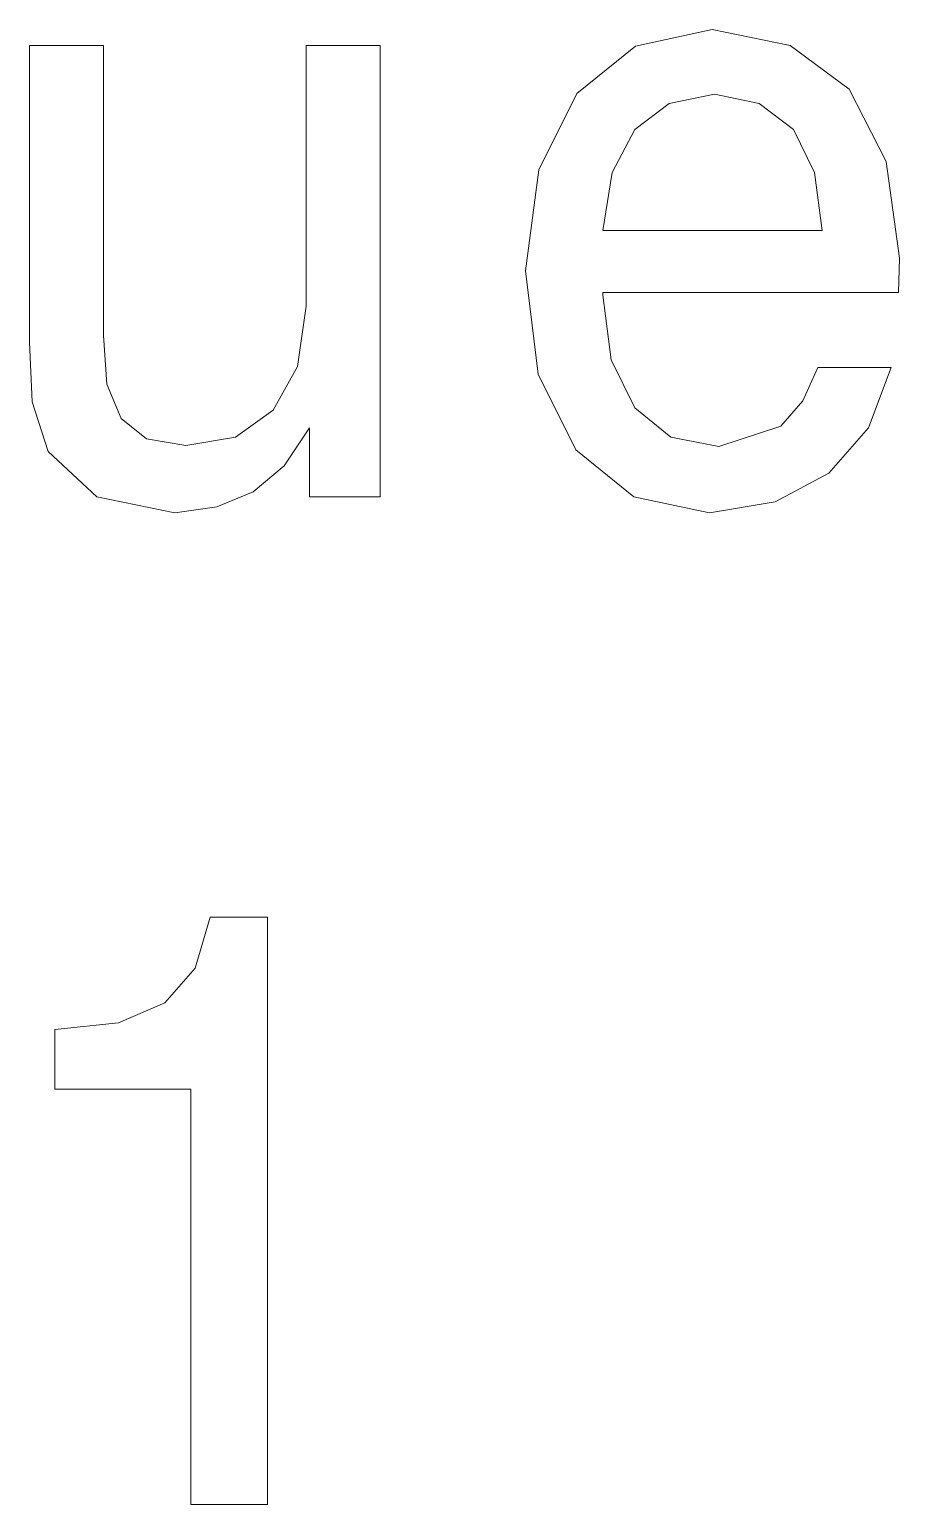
# Model space of a CAD drawing. Extents: x 386 to 1090, y 188 to 736.
# Drawn here: x 995.09 to 1000.31, y 452.42 to 461.27 of the extents above; entities that cross this region are included whole.
import ezdxf

# ---------------------------------------------------------------- set-up
doc = ezdxf.new("R2010")
doc.units = 0

msp = doc.modelspace()

# ---------------------------------------------------------------- linework, layer by layer
at = {"color": 7, "lineweight": 13}
for points in [[(998.5278, 459.6908), (1000.303, 459.6908), (1000.308, 459.8976), (1000.2274, 460.4775), (1000.0054, 460.9113), (999.6524, 461.1735), (999.1834, 461.2693), (998.7245, 461.1685), (998.3715, 460.886), (998.1445, 460.4271), (998.0638, 459.8219), (998.1395, 459.2016), (998.3664, 458.7477), (998.7144, 458.4653), (999.1683, 458.3695), (999.5616, 458.435), (999.8844, 458.6065), (1000.1215, 458.8788), (1000.2576, 459.2419), (999.8188, 459.2419), (999.7281, 459.0402), (999.5969, 458.8889), (999.2238, 458.7679), (998.9363, 458.8234), (998.7194, 458.9999), (998.5782, 459.2874), (998.5278, 459.6757)], [(997.1913, 461.1735), (996.7475, 461.1735), (996.7475, 459.6101), (996.6971, 459.247), (996.5508, 458.9847), (996.3239, 458.8234), (996.0264, 458.7729), (995.7893, 458.8133), (995.638, 458.9343), (995.5522, 459.1411), (995.5321, 459.4336), (995.5321, 461.1735), (995.0883, 461.1735), (995.0883, 459.3932), (995.1035, 459.0352), (995.1993, 458.7376), (995.4918, 458.4653), (995.9608, 458.3695), (996.213, 458.4048), (996.4298, 458.4956), (996.6164, 458.6519), (996.7677, 458.8788), (996.7677, 458.4653), (997.1913, 458.4653)], [(998.5278, 460.064), (998.5833, 460.412), (998.7194, 460.6692), (998.9262, 460.8255), (999.1985, 460.881), (999.4658, 460.8255), (999.6726, 460.6692), (999.7987, 460.412), (999.8441, 460.064)], [(996.0566, 452.4185), (996.5155, 452.4185), (996.5155, 455.9437), (996.1726, 455.9437), (996.0818, 455.636), (995.9003, 455.4293), (995.6229, 455.3082), (995.2396, 455.2679), (995.2396, 454.9098), (996.0566, 454.9098)]]:
    msp.add_lwpolyline(points, close=True, dxfattribs=at)

doc.saveas('drawing.dxf')
